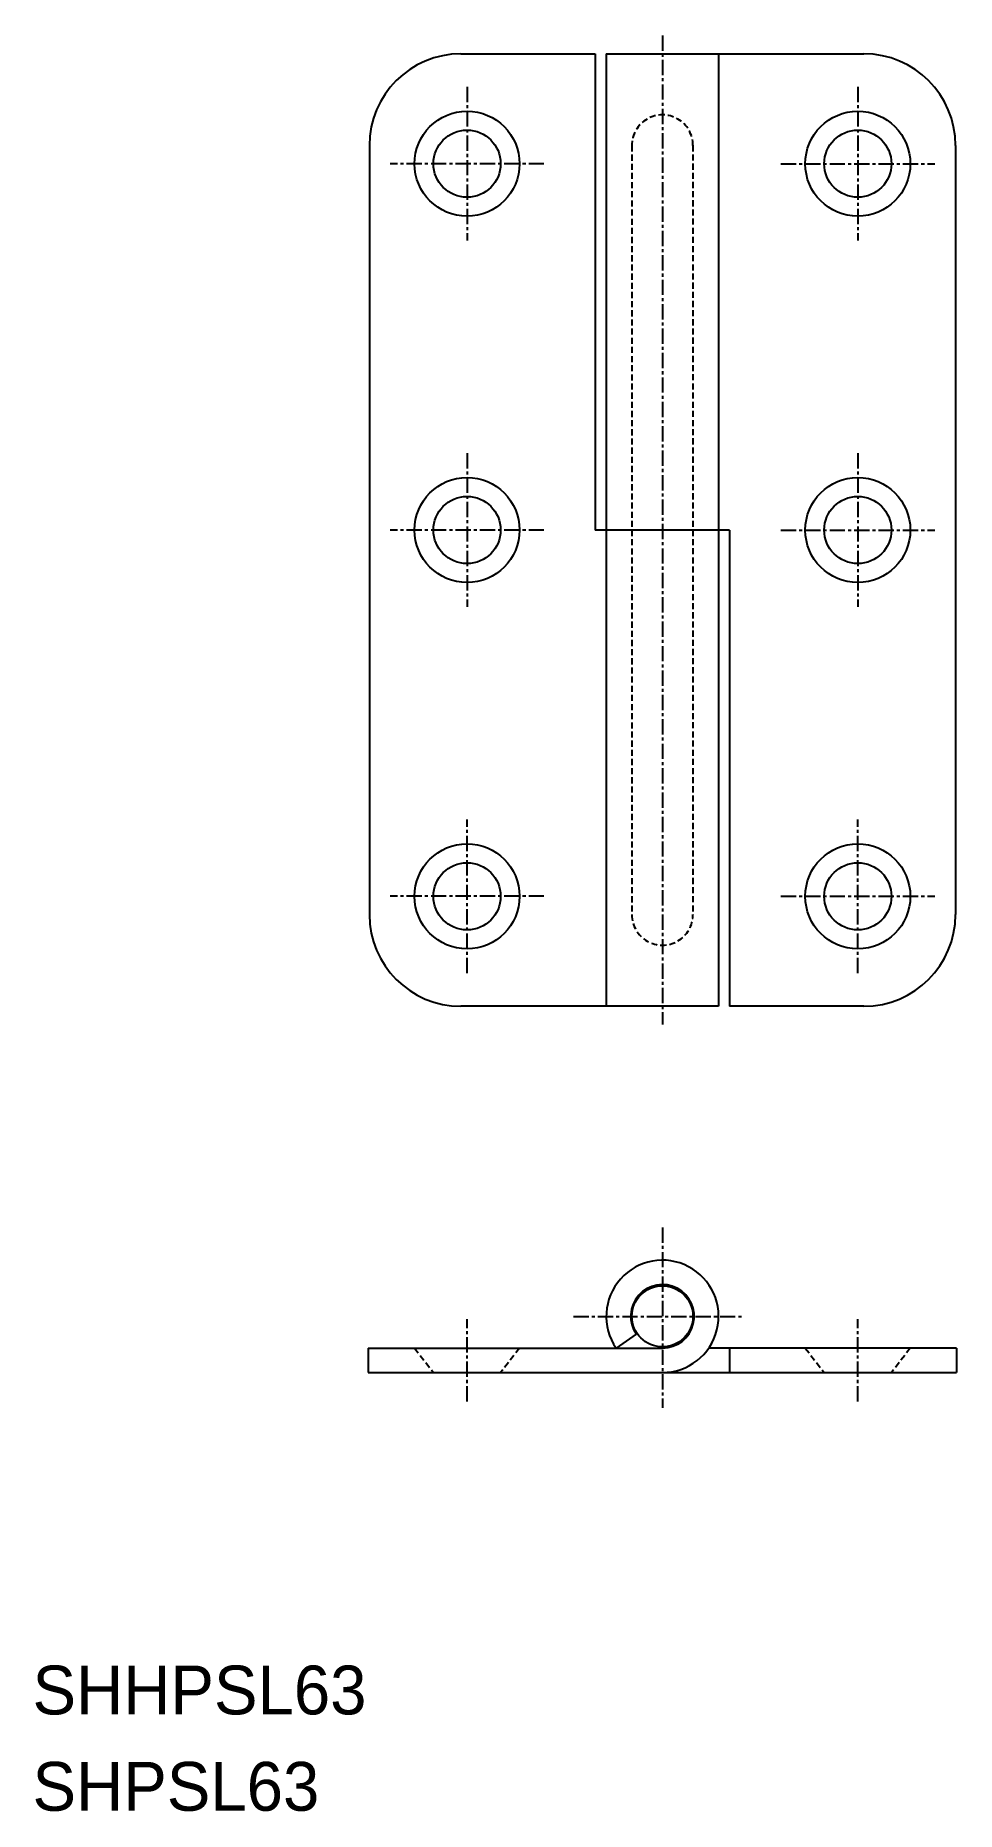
# Model space of a CAD drawing. Extents: x -16130 to -16055, y 805 to 951.
import ezdxf

# ---------------------------------------------------------------- set-up
doc = ezdxf.new("R2010")
doc.units = 0
doc.linetypes.add('CENTER', pattern=[2, 1.25, -0.25, 0.25, -0.25])
doc.linetypes.add('DASHED', pattern=[0.75, 0.5, -0.25])
doc.layers.get('0').update_dxf_attribs({"linetype": 'CONTINUOUS'})
doc.layers.add('CENTER', color=1, linetype='CENTER')

msp = doc.modelspace()

# ---------------------------------------------------------------- linework, layer by layer
at = {"color": 7, "linetype": 'CONTINUOUS'}
for p, q in [((-16095.57, 949.1), (-16084.57, 949.1)), ((-16084.57, 949.1), (-16084.57, 910.1)), ((-16083.67, 949.1), (-16083.67, 871.1)), ((-16083.67, 949.1), (-16062.57, 949.1)), ((-16074.47, 949.1), (-16074.47, 871.1)), ((-16103.07, 941.6), (-16103.07, 878.6)), ((-16055.07, 941.6), (-16055.07, 878.6)), ((-16073.57, 910.1), (-16084.57, 910.1)), ((-16073.57, 910.1), (-16073.57, 871.1)), ((-16074.47, 871.1), (-16095.57, 871.1)), ((-16062.57, 871.1), (-16073.57, 871.1)), ((-16081.22, 844.23), (-16082.87, 843.1)), ((-16103.16, 843.1), (-16103.16, 841.1)), ((-16103.16, 843.1), (-16079.07, 843.1)), ((-16054.99, 843.1), (-16075.28, 843.1)), ((-16073.57, 843.1), (-16073.57, 841.1)), ((-16054.99, 843.1), (-16054.99, 841.1)), ((-16103.16, 841.1), (-16054.99, 841.1))]:
    msp.add_line(p, q, dxfattribs=at)
at = {"color": 3, "linetype": 'DASHED'}
for p, q in [((-16081.57, 941.6), (-16081.57, 878.6)), ((-16076.57, 941.61), (-16076.57, 878.59)), ((-16099.37, 843.1), (-16097.82, 841.1)), ((-16090.77, 843.1), (-16092.32, 841.1)), ((-16067.37, 843.1), (-16065.82, 841.1)), ((-16058.77, 843.1), (-16060.32, 841.1))]:
    msp.add_line(p, q, dxfattribs=at)
at = {"color": 7, "linetype": 'CONTINUOUS'}
for centre, radius in [((-16095.07, 940.1), 4.3), ((-16063.07, 940.1), 4.3), ((-16095.07, 940.1), 2.75), ((-16063.07, 940.1), 2.75), ((-16095.07, 910.1), 4.3), ((-16063.07, 910.1), 4.3), ((-16095.07, 910.1), 2.75), ((-16063.07, 910.1), 2.75), ((-16095.07, 880.1), 4.3), ((-16063.07, 880.1), 4.3), ((-16095.07, 880.1), 2.75), ((-16063.07, 880.1), 2.75), ((-16079.07, 845.7), 2.5)]:
    msp.add_circle(centre, radius, dxfattribs=at)
for centre, radius, start, end in [((-16095.57, 941.6), 7.5, 90, 180), ((-16062.57, 941.6), 7.5, 0, 90), ((-16095.57, 878.6), 7.5, 180, 270), ((-16062.57, 878.6), 7.5, 270, 0), ((-16079.07, 845.7), 4.6, 270, 214.4173), ((-16079.07, 845.7), 2.6, 270, 214.4173)]:
    msp.add_arc(centre, radius, start, end, dxfattribs=at)
at = {"color": 3, "linetype": 'DASHED'}
for centre, start, end in [((-16079.07, 941.6), 359.7708, 180), ((-16079.07, 878.6), 180, 0.2292)]:
    msp.add_arc(centre, 2.5, start, end, dxfattribs=at)
at = {"layer": 'CENTER', "color": 1, "linetype": 'CENTER'}
for p, q in [((-16079.07, 950.6), (-16079.07, 869.6)), ((-16095.07, 946.4), (-16095.07, 933.8)), ((-16063.07, 946.4), (-16063.07, 933.8)), ((-16088.77, 940.1), (-16101.37, 940.1)), ((-16069.37, 940.1), (-16056.77, 940.1)), ((-16095.07, 916.4), (-16095.07, 903.8)), ((-16063.07, 916.4), (-16063.07, 903.8)), ((-16088.77, 910.1), (-16101.37, 910.1)), ((-16069.37, 910.1), (-16056.77, 910.1)), ((-16095.07, 873.8), (-16095.07, 886.4)), ((-16063.07, 873.8), (-16063.07, 886.4)), ((-16088.77, 880.1), (-16101.37, 880.1)), ((-16069.37, 880.1), (-16056.77, 880.1)), ((-16079.07, 852.97), (-16079.07, 838.2)), ((-16095.07, 838.74), (-16095.07, 845.46)), ((-16086.35, 845.7), (-16072.46, 845.7)), ((-16063.07, 838.74), (-16063.07, 845.46))]:
    msp.add_line(p, q, dxfattribs=at)

# ---------------------------------------------------------------- texts
at = {"color": 7, "linetype": 'CONTINUOUS'}
for s, p in [('SHHPSL63', (-16130.66, 813.1)), ('SHPSL63', (-16130.66, 805.21))]:
    msp.add_text(s, height=4, dxfattribs=at).set_placement(p)

doc.saveas('drawing.dxf')
